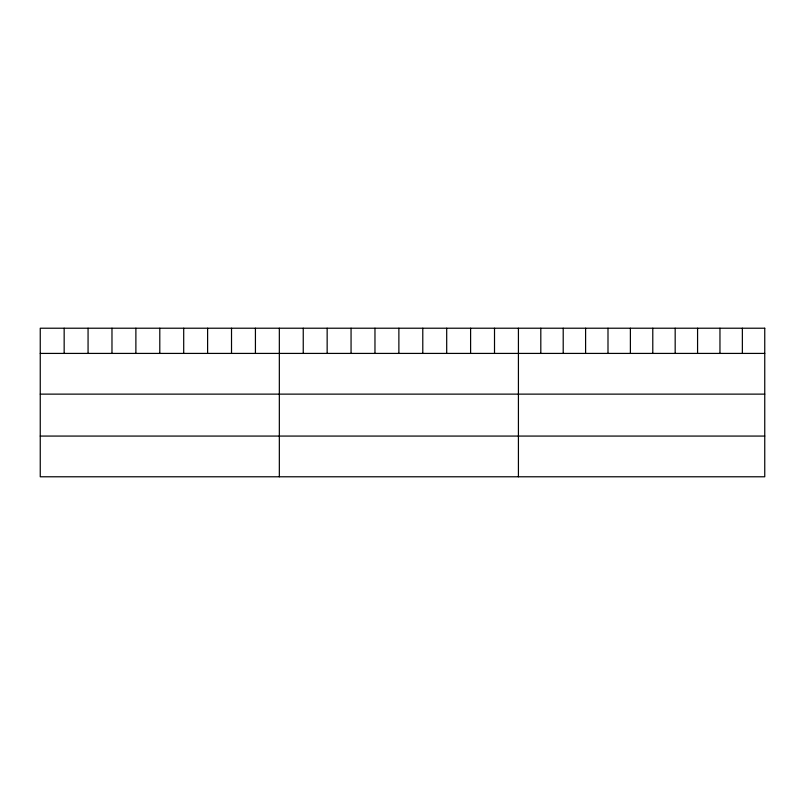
<?xml version="1.0" encoding="UTF-8"?>
<svg xmlns="http://www.w3.org/2000/svg" width="805" height="805" viewBox="0 0 805 805"><rect width="100%" height="100%" fill="white"/><g stroke="black" fill="none" stroke-linecap="round" stroke-linejoin="round"><path stroke-width="1.21" d="M40.25 353.415L764.75 353.415M40.25 394.128L764.75 394.128M40.25 436.069L764.75 436.069M742.361 328.219L742.361 353.415M719.962 328.219L719.962 353.415M697.573 328.219L697.573 353.415M675.174 328.219L675.174 353.415M652.785 328.219L652.785 353.415M630.385 328.219L630.385 353.415M607.996 328.219L607.996 353.415M585.597 328.219L585.597 353.415M563.208 328.219L563.208 353.415M540.809 328.219L540.809 353.415M518.42 328.219L518.42 476.781M494.512 328.219L494.512 353.415M470.603 328.219L470.603 353.415M446.695 328.219L446.695 353.415M422.786 328.219L422.786 353.415M398.877 328.219L398.877 353.415M374.969 328.219L374.969 353.415M351.061 328.219L351.061 353.415M327.152 328.219L327.152 353.415M303.244 328.219L303.244 353.415M279.335 328.219L279.335 476.781M255.427 328.219L255.427 353.415M231.518 328.219L231.518 353.415M207.61 328.219L207.61 353.415M183.701 328.219L183.701 353.415M159.793 328.219L159.793 353.415M135.884 328.219L135.884 353.415M111.976 328.219L111.976 353.415M88.067 328.219L88.067 353.415M64.159 328.219L64.159 353.415M764.75 328.219L40.25 328.219L40.25 476.781L764.75 476.781L764.75 328.219"/></g></svg>
